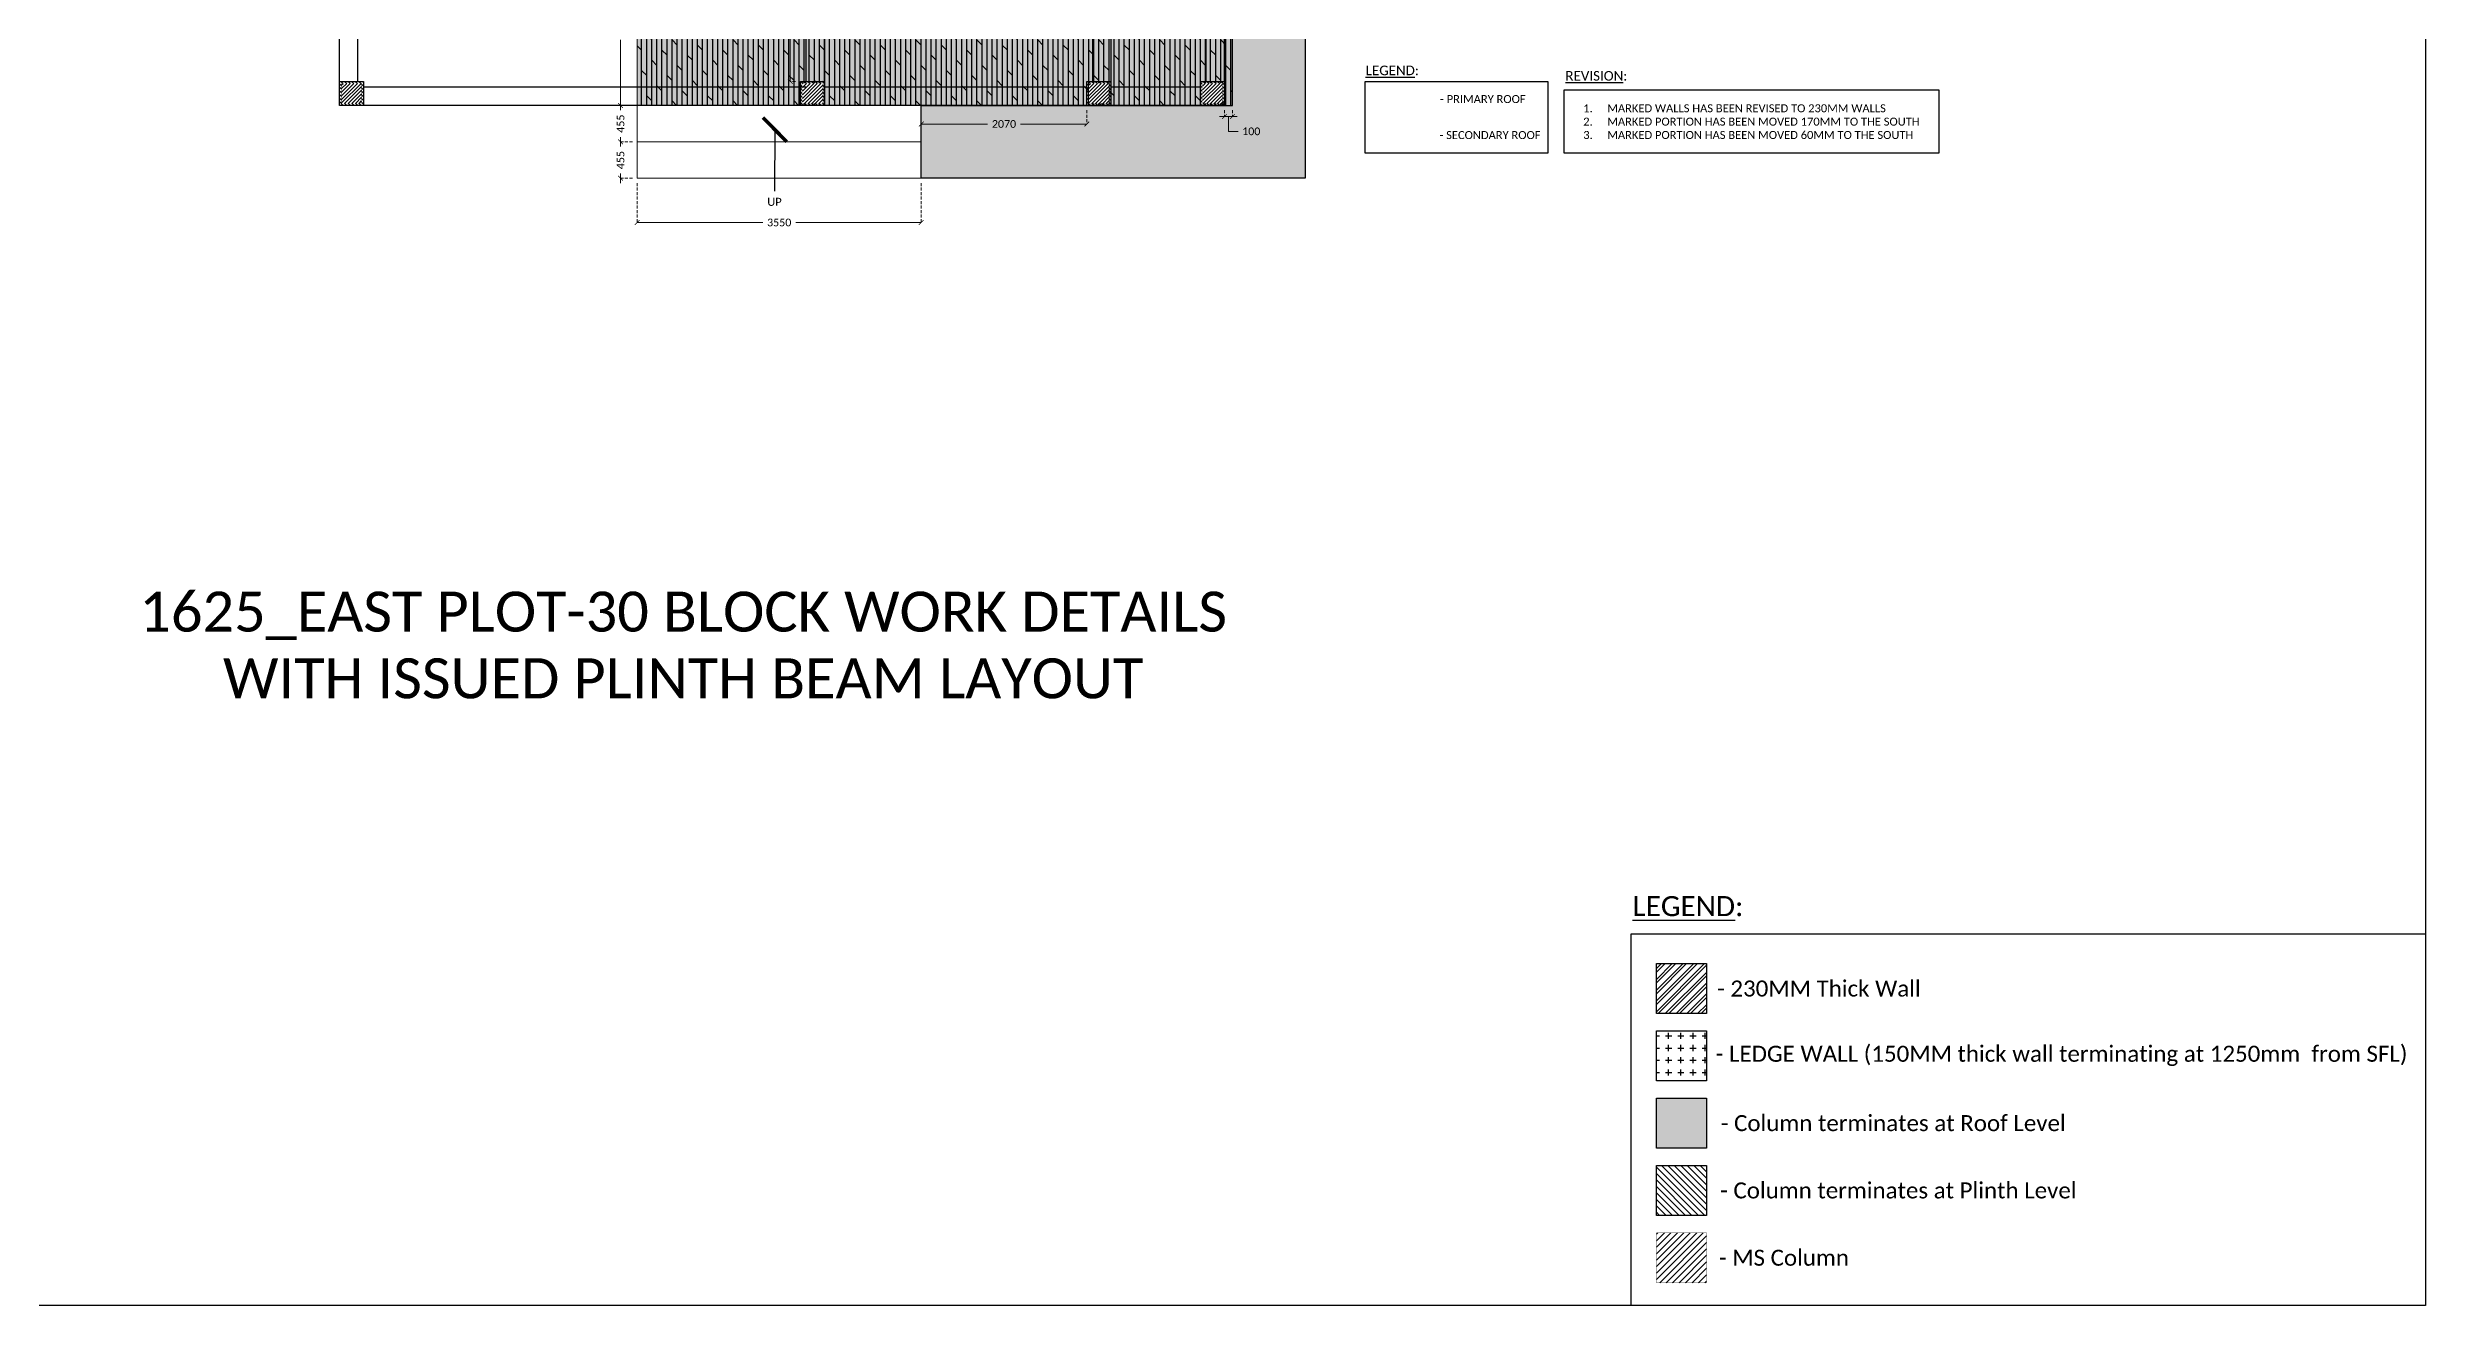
# Model space of a CAD drawing. Header units: millimetres. Extents: x -15000 to 115650, y -17045 to 28620.
# Drawn here: x 85931 to 115650, y -17045 to -1327 of the extents above; entities that cross this region are included whole.
import ezdxf

# ---------------------------------------------------------------- set-up
doc = ezdxf.new("R2010")
doc.units = ezdxf.units.MM
doc.header["$LTSCALE"] = 150
doc.linetypes.add('3BHK-W(SB)$0$HIDDEN', pattern=[0.375, 0.25, -0.125])
for name, color, linetype in [('ad-Arrow', 32, 'Continuous'), ('ad-Column', 3, 'Continuous'), ('ad-Column Hatch', 125, 'Continuous'), ('ad-Comments', 2, 'Continuous'), ('ad-Elevation 10', 8, 'Continuous'), ('ad-Ledge Wall', 6, 'Continuous'), ('ad-MS Columns', 1, 'Continuous'), ('ad-RCC', 3, 'Continuous'), ('ad-RCC Hatch', 125, 'Continuous'), ('ad-Revision', 4, 'Continuous'), ('ad-Text', 7, 'Continuous'), ('ad-Text main', 7, 'Continuous'), ('ad-Wall', 240, 'Continuous'), ('ad-Wall hatch', 8, 'Continuous'), ('BEAMS', 2, 'Continuous'), ('hatch', 8, 'Continuous')]:
    doc.layers.add(name, color=color, linetype=linetype)
doc.layers.add('ad-Dimension', color=5, linetype='Continuous', lineweight=0, true_color=0x0000ff)
doc.layers.add('ad-Verandah', color=7, linetype='Continuous', true_color=0xa57c52)
doc.styles.add('6 U T S R N_Corridor-Basement$0$Standard', font='arial.ttf')
doc.styles.get("Standard").update_dxf_attribs({"font": 'calibril.ttf'})
doc.dimstyles.new('A-100-DIM-INT (MM-FT)', dxfattribs={"dimscale": 50, "dimtxt": 2.4, "dimasz": 1, "dimexe": 5, "dimexo": 100, "dimgap": 1, "dimtad": 0, "dimdec": 0, "dimdsep": 46, "dimtxsty": 'Standard', "dimblk": 'ARCHTICK', "dimcen": 0.025, "dimse1": 1, "dimse2": 1, "dimclrd": 256, "dimclre": 256, "dimclrt": 256, "dimazin": 2, "dimtfac": 1, "dimtdec": 0, "dimtix": 1, "dimtmove": 2, "dimatfit": 3, "dimldrblk": 'ARCHTICK', "dimfxl": 1, "dimtolj": 1, "dimtzin": 0, "dimarcsym": 0})
doc.dimstyles.new('A-75-DIM-INT (Framing)', dxfattribs={"dimscale": 100, "dimtxt": 0.8, "dimasz": 0.5, "dimexe": 0, "dimexo": 0.5, "dimgap": 0.5, "dimtad": 0, "dimdec": 0, "dimdsep": 46, "dimtxsty": 'Standard', "dimblk": 'ARCHTICK', "dimcen": 0.025, "dimclrd": 256, "dimclre": 256, "dimclrt": 256, "dimazin": 2, "dimtfac": 1, "dimtdec": 0, "dimtmove": 1, "dimatfit": 0, "dimldrblk": 'ARCHTICK', "dimfxl": 1, "dimtfill": 1, "dimtolj": 1, "dimtzin": 0, "dimarcsym": 0})
pattern_1 = [(45, (-2999650.57, -68954.22), (-92.807765, 92.807765), [])]

# ---------------------------------------------------------------- blocks, each defined once
blk = doc.blocks.new('_ArchTick')
at = {"color": 0, "linetype": 'ByBlock', "const_width": 0.15}
blk.add_lwpolyline([(-0.5, -0.5), (0.5, 0.5)], dxfattribs=at)
blk = doc.blocks.new('*D58')
at = {"layer": 'ad-Dimension', "lineweight": -2}
for p, q in [((5992, -15670), (5992, -15610)), ((5992, -15670), (5992, -15730)), ((5992, -16125), (5992, -16066)), ((5992, -16125), (5992, -16185))]:
    blk.add_line(p, q, dxfattribs=at)
at = {"layer": 'ad-Dimension', "linetype": '3BHK-W(SB)$0$HIDDEN', "lineweight": -2}
for p, q in [((6140, -15670), (5992, -15670)), ((6140, -16125), (5992, -16125))]:
    blk.add_line(p, q, dxfattribs=at)
at = {"layer": 'Defpoints', "color": 0}
for p in [(6200, -15670), (6200, -16125)]:
    blk.add_point(p, dxfattribs=at)
at = {"layer": 'ad-Dimension', "lineweight": -2, "xscale": 60, "yscale": 60, "zscale": 60}
for p, rotation in [((5992, -15670), 270), ((5992, -16125), 90)]:
    blk.add_blockref('_ArchTick', p, dxfattribs=dict(at, rotation=rotation))
at = {"layer": 'ad-Dimension', "insert": (5992, -15898), "char_height": 96, "attachment_point": 5, "rotation": 90, "bg_fill": 3, "box_fill_scale": 1.1, "bg_fill_color": 257, "bg_fill_transparency": 0}
blk.add_mtext('\\A1;455', dxfattribs=at)
at = {"layer": 'Defpoints', "color": 0}
blk.add_point((5992, -16125), dxfattribs=at)
blk = doc.blocks.new('*D59')
at = {"layer": 'ad-Dimension', "linetype": '3BHK-W(SB)$0$HIDDEN', "lineweight": -2}
for p, q in [((9750, -15730), (9750, -15902)), ((11820, -15730), (11820, -15902))]:
    blk.add_line(p, q, dxfattribs=at)
at = {"layer": 'ad-Dimension', "lineweight": -2}
for p, q in [((9750, -15902), (10579, -15902)), ((11820, -15902), (10991, -15902))]:
    blk.add_line(p, q, dxfattribs=at)
at = {"layer": 'Defpoints', "color": 0}
for p in [(9750, -15670), (11820, -15670), (11820, -15902)]:
    blk.add_point(p, dxfattribs=at)
at = {"layer": 'ad-Dimension', "lineweight": -2, "xscale": 60, "yscale": 60, "zscale": 60, "rotation": 180}
blk.add_blockref('_ArchTick', (9750, -15902), dxfattribs=at)
at = {"layer": 'ad-Dimension', "lineweight": -2, "xscale": 60, "yscale": 60, "zscale": 60}
blk.add_blockref('_ArchTick', (11820, -15902), dxfattribs=at)
at = {"layer": 'ad-Dimension', "insert": (10785, -15902), "char_height": 96, "attachment_point": 5, "bg_fill": 3, "box_fill_scale": 1.1, "bg_fill_color": 257, "bg_fill_transparency": 0}
blk.add_mtext('\\A1;2070', dxfattribs=at)
blk = doc.blocks.new('*D60')
at = {"layer": 'ad-Dimension', "linetype": '3BHK-W(SB)$0$HIDDEN', "lineweight": -2}
for p, q in [((6140, -13620), (5992, -13620)), ((6140, -15670), (5992, -15670))]:
    blk.add_line(p, q, dxfattribs=at)
at = {"layer": 'ad-Dimension', "lineweight": -2}
for p, q in [((5992, -13620), (5992, -14439)), ((5992, -15670), (5992, -14851))]:
    blk.add_line(p, q, dxfattribs=at)
at = {"layer": 'Defpoints', "color": 0}
for p in [(5992, -13620), (6200, -13620), (6200, -15670)]:
    blk.add_point(p, dxfattribs=at)
at = {"layer": 'ad-Dimension', "lineweight": -2, "xscale": 60, "yscale": 60, "zscale": 60}
for p, rotation in [((5992, -13620), 90), ((5992, -15670), 270)]:
    blk.add_blockref('_ArchTick', p, dxfattribs=dict(at, rotation=rotation))
at = {"layer": 'ad-Dimension', "insert": (5992, -14645), "char_height": 96, "attachment_point": 5, "rotation": 90, "bg_fill": 3, "box_fill_scale": 1.1, "bg_fill_color": 257, "bg_fill_transparency": 0}
blk.add_mtext('\\A1;2050', dxfattribs=at)
blk = doc.blocks.new('*D62')
at = {"layer": 'ad-Dimension', "linetype": '3BHK-W(SB)$0$HIDDEN', "lineweight": -2}
for p, q in [((8180, -13620), (8114, -13620)), ((8180, -15370), (8114, -15370))]:
    blk.add_line(p, q, dxfattribs=at)
at = {"layer": 'ad-Dimension', "lineweight": -2}
for p, q in [((8114, -13620), (8114, -14292)), ((8114, -15370), (8114, -14698))]:
    blk.add_line(p, q, dxfattribs=at)
at = {"layer": 'Defpoints', "color": 0}
for p in [(8114, -13620), (8240, -13620), (8240, -15370)]:
    blk.add_point(p, dxfattribs=at)
at = {"layer": 'ad-Dimension', "lineweight": -2, "xscale": 60, "yscale": 60, "zscale": 60}
for p, rotation in [((8114, -13620), 90), ((8114, -15370), 270)]:
    blk.add_blockref('_ArchTick', p, dxfattribs=dict(at, rotation=rotation))
at = {"layer": 'ad-Dimension', "insert": (8114, -14495), "char_height": 96, "attachment_point": 5, "rotation": 90, "bg_fill": 3, "box_fill_scale": 1.1, "bg_fill_color": 257, "bg_fill_transparency": 0}
blk.add_mtext('\\A1;1750', dxfattribs=at)
blk = doc.blocks.new('*D70')
at = {"layer": 'ad-Dimension', "linetype": '3BHK-W(SB)$0$HIDDEN', "lineweight": -2}
for p, q in [((6200, -16640), (6200, -17133)), ((9750, -16640), (9750, -17133))]:
    blk.add_line(p, q, dxfattribs=at)
at = {"layer": 'ad-Dimension', "lineweight": -2}
for p, q in [((6200, -17133), (7769, -17133)), ((9750, -17133), (8181, -17133))]:
    blk.add_line(p, q, dxfattribs=at)
at = {"layer": 'Defpoints', "color": 0}
for p in [(6200, -16580), (9750, -16580), (6200, -17133)]:
    blk.add_point(p, dxfattribs=at)
at = {"layer": 'ad-Dimension', "lineweight": -2, "xscale": 60, "yscale": 60, "zscale": 60, "rotation": 180}
blk.add_blockref('_ArchTick', (6200, -17133), dxfattribs=at)
at = {"layer": 'ad-Dimension', "lineweight": -2, "xscale": 60, "yscale": 60, "zscale": 60}
blk.add_blockref('_ArchTick', (9750, -17133), dxfattribs=at)
at = {"layer": 'ad-Dimension', "insert": (7975, -17133), "char_height": 96, "attachment_point": 5, "bg_fill": 3, "box_fill_scale": 1.1, "bg_fill_color": 257, "bg_fill_transparency": 0}
blk.add_mtext('\\A1;3550', dxfattribs=at)
blk = doc.blocks.new('*D71')
at = {"layer": 'ad-Dimension', "lineweight": -2}
for p, q in [((5992, -16125), (5992, -16065)), ((5992, -16125), (5992, -16185)), ((5992, -16580), (5992, -16521)), ((5992, -16580), (5992, -16640))]:
    blk.add_line(p, q, dxfattribs=at)
at = {"layer": 'ad-Dimension', "linetype": '3BHK-W(SB)$0$HIDDEN', "lineweight": -2}
for p, q in [((6140, -16125), (5992, -16125)), ((6140, -16580), (5992, -16580))]:
    blk.add_line(p, q, dxfattribs=at)
at = {"layer": 'Defpoints', "color": 0}
for p in [(6200, -16125), (6200, -16580)]:
    blk.add_point(p, dxfattribs=at)
at = {"layer": 'ad-Dimension', "lineweight": -2, "xscale": 60, "yscale": 60, "zscale": 60}
for p, rotation in [((5992, -16125), 270), ((5992, -16580), 90)]:
    blk.add_blockref('_ArchTick', p, dxfattribs=dict(at, rotation=rotation))
at = {"layer": 'ad-Dimension', "insert": (5992, -16353), "char_height": 96, "attachment_point": 5, "rotation": 90, "bg_fill": 3, "box_fill_scale": 1.1, "bg_fill_color": 257, "bg_fill_transparency": 0}
blk.add_mtext('\\A1;455', dxfattribs=at)
at = {"layer": 'Defpoints', "color": 0}
blk.add_point((5992, -16125), dxfattribs=at)
blk = doc.blocks.new('*D83')
at = {"layer": 'ad-Dimension', "linetype": '3BHK-W(SB)$0$HIDDEN', "lineweight": -2}
for p, q in [((13540, -15730), (13540, -15810)), ((13640, -15730), (13640, -15810))]:
    blk.add_line(p, q, dxfattribs=at)
at = {"layer": 'ad-Dimension', "lineweight": -2}
for p, q in [((13540, -15810), (13480, -15810)), ((13640, -15810), (13540, -15810)), ((13590, -15994), (13590, -15810)), ((13710, -15994), (13590, -15994)), ((13640, -15810), (13700, -15810))]:
    blk.add_line(p, q, dxfattribs=at)
at = {"layer": 'Defpoints', "color": 0}
for p in [(13540, -15670), (13640, -15670), (13540, -15810)]:
    blk.add_point(p, dxfattribs=at)
at = {"layer": 'ad-Dimension', "lineweight": -2, "xscale": 60, "yscale": 60, "zscale": 60}
blk.add_blockref('_ArchTick', (13540, -15810), dxfattribs=at)
at = {"layer": 'ad-Dimension', "lineweight": -2, "xscale": 60, "yscale": 60, "zscale": 60, "rotation": 180}
blk.add_blockref('_ArchTick', (13640, -15810), dxfattribs=at)
at = {"layer": 'ad-Dimension', "insert": (13875, -15994), "char_height": 96, "attachment_point": 5, "bg_fill": 3, "box_fill_scale": 1.1, "bg_fill_color": 257, "bg_fill_transparency": 0}
blk.add_mtext('\\A1;100', dxfattribs=at)
blk = doc.blocks.new('zw$6251')
at = {"layer": 'hatch', "ltscale": 25}
h = blk.add_hatch(dxfattribs=at)
h.set_pattern_fill('ANSI31', color=256, scale=1050)
h.set_pattern_definition(pattern_1)
h.paths.add_polyline_path([(4995, -230), (4825, -230), (4825, -230), (4560, -230), (4560, -3005), (4995, -3005)])
h.paths.add_polyline_path([(7010, -230), (6860, -230), (4995, -230), (4995, -3005), (7010, -3005)])
h.paths.add_polyline_path([(5130, -1992), (5130, -1128), (4717, -1128), (4717, -1992)])
h.paths.add_polyline_path([(5226, -1970), (6693, -1970), (6693, -1109), (5226, -1109)], flags=16)
h.paths.add_polyline_path([(5378, -2952), (6254, -2952), (6254, -2544), (5378, -2544)], flags=16)
h.paths.add_polyline_path([(7032, -2886), (7032, -2007), (6573, -2007), (6573, -2886)])
h = blk.add_hatch(dxfattribs=at)
h.set_pattern_fill('ANSI31', color=256, scale=1050)
h.set_pattern_definition([(45, (-2995590.57, -63299.22), (-92.807765, 92.807765), [])])
h.paths.add_polyline_path([(4060, -7965), (6525, -7965), (6525, -5885), (4060, -5885)])
h = blk.add_hatch(dxfattribs=at)
h.set_pattern_fill('ANSI31', color=256, scale=1050)
h.set_pattern_definition(pattern_1)
h.paths.add_polyline_path([(7125, -10605), (5110, -10605), (5110, -13390), (7125, -13390)])
h.paths.add_polyline_path([(8310, -10605), (7125, -10605), (7125, -13390), (8160, -13390), (8160, -13390), (8310, -13390)])
h.paths.add_polyline_path([(5582, -12487), (5582, -11623), (5170, -11623), (5170, -12487)], flags=16)
h.paths.add_polyline_path([(5912, -12572), (7379, -12572), (7379, -11723), (5912, -11723)])
h.paths.add_polyline_path([(6318, -13388), (7195, -13388), (7195, -12937), (6318, -12937)])
h.paths.add_polyline_path([(8332, -11721), (8332, -10842), (7873, -10842), (7873, -11721)])
at = {"layer": 'ad-Comments'}
blk.add_lwpolyline([(4060, -7965), (6525, -7965), (6525, -5885), (4060, -5885)], close=True, dxfattribs=at)
at = {"layer": 'BEAMS', "ltscale": 25}
for p, q in [((380, 0), (4180, 0)), ((4560, 0), (6860, 0)), ((7240, 0), (11740, 0)), ((12120, 0), (13310, 0)), ((0, -4745), (0, -230)), ((230, -4745), (230, -230)), ((380, -230), (4180, -230)), ((4330, -230), (4330, -4746)), ((4560, -230), (6860, -230)), ((4560, -230), (4560, -4746)), ((7010, -230), (7010, -4745)), ((7240, -230), (11740, -230)), ((7240, -230), (7240, -4745)), ((11890, -4745), (11890, -230)), ((12120, -230), (13310, -230)), ((12120, -4745), (12120, -230)), ((13310, -230), (13310, -4675)), ((13540, -230), (13540, -4675)), ((7010, -3005), (4560, -3005)), ((7010, -3235), (4560, -3235)), ((2830, -4745), (380, -4745)), ((6860, -4745), (3210, -4745)), ((7240, -4745), (11890, -4745)), ((12120, -4745), (13310, -4745)), ((2830, -4975), (380, -4975)), ((2830, -4975), (2830, -8875)), ((3060, -4975), (3060, -8875)), ((6860, -4975), (3210, -4975)), ((7010, -8875), (7010, -4975)), ((7240, -4975), (11890, -4975)), ((7240, -8875), (7240, -4975)), ((12120, -4975), (13310, -4975)), ((11890, -5125), (11890, -8875)), ((12120, -5125), (12120, -8875)), ((380, -8875), (4730, -8875)), ((5110, -8875), (8310, -8875)), ((8540, -8875), (11890, -8875)), ((12120, -8875), (13310, -8875)), ((0, -13390), (0, -9105)), ((230, -13390), (230, -9105)), ((380, -9105), (4730, -9105)), ((4880, -9105), (4880, -13390)), ((5110, -9105), (8310, -9105)), ((5110, -9105), (5110, -13390)), ((8540, -9105), (11890, -9105)), ((12120, -9105), (13310, -9105)), ((13310, -15370), (13310, -9105)), ((13540, -15370), (13540, -9105)), ((8310, -9255), (8310, -13390)), ((8540, -9255), (8540, -13390)), ((11890, -9255), (11890, -13390)), ((12120, -9255), (12120, -13390)), ((5110, -10375), (8310, -10375)), ((5110, -10605), (8310, -10605)), ((4730, -13390), (380, -13390)), ((4730, -13620), (380, -13620)), ((2480, -15370), (2480, -13620)), ((2710, -15370), (2710, -13620)), ((8160, -13390), (5110, -13390)), ((8160, -13620), (5110, -13620)), ((8310, -13620), (8310, -15370)), ((11740, -13390), (8540, -13390)), ((11740, -13620), (8540, -13620)), ((8540, -13620), (8540, -15370)), ((11890, -13620), (11890, -15370)), ((12120, -13620), (12120, -15370)), ((8310, -15440), (2780, -15440)), ((11820, -15440), (8540, -15440)), ((13240, -15440), (12120, -15440)), ((8310, -15670), (2780, -15670)), ((11820, -15670), (8540, -15670)), ((13240, -15670), (12120, -15670))]:
    blk.add_line(p, q, dxfattribs=at)
blk = doc.blocks.new('A$C42b14ea2')
at = {"layer": 'ad-RCC Hatch', "transparency": 33554687}
h = blk.add_hatch(dxfattribs=at)
h.set_pattern_fill('ANSI31', color=256, scale=10)
h.set_pattern_definition([(45, (13250, 8645), (-22.45064, 22.45064), [])])
h.paths.add_polyline_path([(0, 0), (300, 0), (300, 300), (0, 300)])
at = {"layer": 'ad-RCC'}
blk.add_lwpolyline([(0, 0), (300, 0), (300, 300), (0, 300)], close=True, dxfattribs=at)
blk = doc.blocks.new('zw$6AA0')
at = {"layer": 'ad-Column Hatch', "transparency": 33554687}
h = blk.add_hatch(color=256, dxfattribs=at)
h.dxf.hatch_style = 1
h.paths.add_polyline_path([(0, -230), (380, -230), (380, 0), (0, 0)])
at = {"layer": 'ad-Column'}
blk.add_lwpolyline([(0, -230), (380, -230), (380, 0), (0, 0)], close=True, dxfattribs=at)
blk = doc.blocks.new('1625E_Columns P30')
at = {"layer": 'ad-Column'}
for p, rotation in [((0, 13620), 359.9999999999993), ((0, 4745), 359.9999999999993), ((12120, 0), 179.9999999999997)]:
    blk.add_blockref('zw$6AA0', p, dxfattribs=dict(at, rotation=rotation))
at = {"layer": 'ad-Column', "xscale": -1}
for p, rotation in [((4710, 13620), 359.9999999999997), ((7240, 13620), 359.9999999999997), ((12120, 13620), 359.9999999999997), ((11890, 9025), 89.99999999999982), ((0, 8645), 179.9999999999998), ((3210, 8875), 359.9999999999997), ((7240, 8875), 359.9999999999997), ((5110, 4745), 359.9999999999997), ((8310, 4745), 89.99999999999977), ((11890, 4745), 89.99999999999982), ((0, 0), 179.9999999999998), ((4730, 0), 180), ((8160, 0), 180)]:
    blk.add_blockref('zw$6AA0', p, dxfattribs=dict(at, rotation=rotation))
at = {"layer": 'ad-RCC', "xscale": -1, "rotation": 180}
for p in [(13240, 13620), (13240, 4745)]:
    blk.add_blockref('A$C42b14ea2', p, dxfattribs=at)
at = {"layer": 'ad-RCC', "xscale": -1}
for p in [(13540, 8645), (2780, -2050), (8540, -2050), (12120, -2050), (13540, -2050)]:
    blk.add_blockref('A$C42b14ea2', p, dxfattribs=at)
blk = doc.blocks.new('zw$B0BD')
blk.add_wipeout([(0, 0), (250, 0), (250, -250), (0, -250)])
at = {"layer": 'ad-MS Columns'}
h = blk.add_hatch(dxfattribs=at)
h.set_pattern_fill('ANSI31', color=256, scale=10)
h.set_pattern_definition([(45, (4e-12, -250), (-22.4506, 22.4506), [])])
h.paths.add_polyline_path([(0, 0), (250, 0), (250, -250), (0, -250)])
at = {"layer": 'ad-MS Columns', "const_width": 1}
blk.add_lwpolyline([(0, 0), (250, 0), (250, -250), (0, -250)], close=True, dxfattribs=at)
blk = doc.blocks.new('ms c')
at = {"layer": 'ad-MS Columns'}
for p in [(1145, 13595), (1145, 8920), (1145, 4720), (-9615, -1775), (-3855, -1775), (-275, -1775), (1145, -1775)]:
    blk.add_blockref('zw$B0BD', p, dxfattribs=at)
blk = doc.blocks.new('1625E_Roof Plan P30')
at = {"layer": 'ad-Text main', "insert": (15637, -1613), "char_height": 120, "width": 596.07, "attachment_point": 5, "bg_fill": 2}
blk.add_mtext('{\\LLEGEND}:', dxfattribs=at)
at = {"layer": 'Defpoints'}
blk.add_lwpolyline([(15300, -1753), (17580, -1753), (17580, -2645), (15300, -2645)], close=True, dxfattribs=at)
at = {"layer": 'ad-Text main', "char_height": 100, "attachment_point": 5, "bg_fill": 2}
for s, insert, width in [('- PRIMARY ROOF', (16769, -1971), 1048.03), ('- SECONDARY ROOF', (16859, -2421), 1266.16)]:
    blk.add_mtext(s, dxfattribs=dict(at, insert=insert, width=width))
blk = doc.blocks.new('dim')
at = {"layer": 'ad-Dimension'}
dim = blk.add_linear_dim(base=(8114.1, -13620), p1=(8240, -15370), p2=(8240, -13620), angle=90, dimstyle='A-75-DIM-INT (Framing)', override={"dimscale": 120, "dimblk": 'ArchTick', "dimfxl": 10, "dimtfill": 1, "dimtfillclr": 0}, dxfattribs=at)
dim.commit()
dim.dimension.update_dxf_attribs({"geometry": '*D62', "text_midpoint": (8114.1, -14495)})
for base, p1, p2, picture, middle in [((11820, -15902.4), (9750, -15670), (11820, -15670), '*D59', (10785, -15902.4)), ((6200, -17133.1), (9750, -16580), (6200, -16580), '*D70', (7975, -17133.1))]:
    dim = blk.add_linear_dim(base=base, p1=p1, p2=p2, dimstyle='A-75-DIM-INT (Framing)', override={"dimscale": 120, "dimblk": 'ArchTick', "dimfxl": 10, "dimtfill": 1, "dimtfillclr": 0}, dxfattribs=at)
    dim.commit()
    dim.dimension.update_dxf_attribs({"geometry": picture, "text_midpoint": middle})
dim = blk.add_linear_dim(base=(13540, -15809.6), p1=(13640, -15670), p2=(13540, -15670), angle=180, dimstyle='A-75-DIM-INT (Framing)', override={"dimscale": 120, "dimblk": 'ArchTick', "dimfxl": 10, "dimtfill": 1, "dimtfillclr": 0}, dxfattribs=at)
dim.commit()
dim.dimension.update_dxf_attribs({"geometry": '*D83', "text_midpoint": (13770.2, -15993.7), "dimtype": 128})
dim = blk.add_linear_dim(base=(5991.9, -16125), p1=(6200, -16580), p2=(6200, -16125), angle=90, dimstyle='A-75-DIM-INT (Framing)', override={"dimscale": 120, "dimblk": 'ArchTick', "dimfxl": 10, "dimtfill": 1, "dimtfillclr": 0}, dxfattribs=at)
dim.commit()
dim.dimension.update_dxf_attribs({"geometry": '*D71', "text_midpoint": (5991.9, -16352.5), "dimtype": 128})
dim = blk.add_linear_dim(base=(5991.9, -16125), p1=(6200, -15670), p2=(6200, -16125), angle=90, dimstyle='A-75-DIM-INT (Framing)', override={"dimscale": 120, "dimblk": 'ArchTick', "dimfxl": 10, "dimtfill": 1, "dimtfillclr": 0}, dxfattribs=at)
dim.commit()
dim.dimension.update_dxf_attribs({"geometry": '*D58', "text_midpoint": (5991.9, -15897.5), "dimtype": 128})
dim = blk.add_linear_dim(base=(5991.9, -13620), p1=(6200, -15670), p2=(6200, -13620), angle=90, dimstyle='A-75-DIM-INT (Framing)', override={"dimscale": 120, "dimblk": 'ArchTick', "dimfxl": 10, "dimtfill": 1, "dimtfillclr": 0}, dxfattribs=at)
dim.commit()
dim.dimension.update_dxf_attribs({"geometry": '*D60', "text_midpoint": (5991.9, -14645)})
blk = doc.blocks.new('ldscpe')
at = {"transparency": 33554559}
h = blk.add_hatch(dxfattribs=at)
h.set_pattern_fill('GRASS', color=74, angle=180)
h.set_pattern_definition([(270, (14550, -10400), (17.960512, -17.960512), [4.7625, -31.158524]), (225, (14550, -10400), (17.96051, -17.96051), [4.7625, -20.6375]), (315, (14550, -10400), (17.96051, 17.96051), [4.7625, -20.6375])])
h.paths.add_polyline_path([(14550, -16580), (9750, -16580), (9750, -15670), (13640, -15670), (13640, -10475), (14550, -10475)])
h = blk.add_hatch(color=256, dxfattribs=at)
h.dxf.hatch_style = 1
h.set_gradient(color1=(153, 204, 0), color2=(63, 127, 0), tint=1, name='INVSPHERICAL')
h.paths.add_polyline_path([(14550, -16580), (9750, -16580), (9750, -15670), (13640, -15670), (13640, -10475), (14550, -10475)])
at = {"layer": 'ad-Verandah', "transparency": 33554559}
h = blk.add_hatch(color=256, dxfattribs=at)
h.dxf.hatch_style = 1
h.paths.add_polyline_path([(13640, -8875), (12120, -8875), (12120, -13620), (6200, -13620), (6200, -15670), (13640, -15670)])
at = {"layer": 'ad-Verandah', "transparency": 33554687}
h = blk.add_hatch(dxfattribs=at)
h.set_pattern_fill('DOLMIT', color=256, scale=10, angle=90)
h.set_pattern_definition([(90, (-1084315.54, 661200.024), (-63.5, 5e-14), []), (135, (-1084315.54, 661200.02), (-126.999913, -126.999913), [89.80256, -179.605122])])
h.paths.add_polyline_path([(13640, -8875), (12120, -8875), (12120, -13620), (6200, -13620), (6200, -15670), (13640, -15670)])
at = {"layer": 'ad-Elevation 10'}
blk.add_lwpolyline([(14550, -16580), (9750, -16580), (9750, -15670), (13640, -15670), (13640, -10475), (14550, -10475)], close=True, dxfattribs=at)
at = {"layer": 'ad-Verandah', "lineweight": 9}
for points in [[(13640, -8875), (12120, -8875), (12120, -13620), (6200, -13620), (6200, -15670), (13640, -15670)], [(6200, -15670), (6200, -16125), (9750, -16125), (9750, -15670)], [(6200, -16125), (6200, -16580), (9750, -16580), (9750, -16125)]]:
    blk.add_lwpolyline(points, close=True, dxfattribs=at)
at = {"layer": 'ad-Text main', "insert": (7916, -16875), "char_height": 100, "width": 207.6, "attachment_point": 5, "style": '6 U T S R N_Corridor-Basement$0$Standard', "bg_fill": 2}
blk.add_mtext('{\\fCalibri Light|b0|i0|c0|p34;UP}', dxfattribs=at)
at = {"layer": 'ad-Arrow'}
blk.add_leader([(7920, -15972, 0), (7915, -16743)], dimstyle='A-100-DIM-INT (MM-FT)', override={"dimscale": 1, "dimasz": 300, "dimgap": 50, "dimtad": 0}, dxfattribs=at)

msp = doc.modelspace()

# ---------------------------------------------------------------- hatches: boundary and pattern name
at = {"layer": 'ad-Column Hatch', "transparency": 33554687}
h = msp.add_hatch(color=256, dxfattribs=at)
h.dxf.hatch_style = 1
h.paths.add_polyline_path([(106039, -14455), (106665, -14455), (106665, -15080), (106039, -15080)])
at = {"layer": 'ad-RCC Hatch', "transparency": 33554687}
h = msp.add_hatch(dxfattribs=at)
h.set_pattern_fill('ANSI31', color=256, scale=18, angle=90)
h.set_pattern_definition([(135, (441243.245, -36363.49), (-40.411153, -40.411153), [])])
h.paths.add_polyline_path([(106039, -15296), (106665, -15296), (106665, -15921), (106039, -15921)])
h = msp.add_hatch(dxfattribs=at)
h.set_pattern_fill('ANSI31', color=1, scale=18, angle=180)
h.set_pattern_definition([(225, (441243.245, -36003.934), (40.411153, -40.411153), [])])
h.paths.add_polyline_path([(106039, -16137), (106665, -16137), (106665, -16762), (106039, -16762)])
at = {"layer": 'ad-Wall hatch', "transparency": 33554610}
h = msp.add_hatch(dxfattribs=at)
h.set_pattern_fill('ANSI32', color=256, scale=10)
h.set_pattern_definition([(45, (-573201.98, 629368.07), (-67.351921, 67.351921), []), (45, (-573157.08, 629368.07), (-67.351921, 67.351921), [])])
h.paths.add_polyline_path([(106039, -12773), (106665, -12773), (106665, -13399), (106039, -13399)])
h = msp.add_hatch(dxfattribs=at)
h.set_pattern_fill('PLUS', color=256, scale=6)
h.set_pattern_definition([(0, (439147.27, -30592.5), (0, 152.4), [76.2, -76.2]), (90, (439185.37, -30630.6), (-152.4, 9e-15), [76.2, -76.2])])
h.paths.add_polyline_path([(106039, -13614), (106665, -13614), (106665, -14240), (106039, -14240)])

# ---------------------------------------------------------------- linework, layer by layer
msp.add_lwpolyline([(72100, 28620), (115650, 28620), (115650, -17045), (72100, -17045)], close=True)
at = {"layer": 'ad-Column'}
for points in [[(106039, -14455), (106665, -14455), (106665, -15080), (106039, -15080)], [(106039, -15296), (106665, -15296), (106665, -15921), (106039, -15921)]]:
    msp.add_lwpolyline(points, close=True, dxfattribs=at)
at = {"layer": 'ad-Column', "color": 1, "const_width": 5}
msp.add_lwpolyline([(106039, -16137), (106665, -16137), (106665, -16762), (106039, -16762)], close=True, dxfattribs=at)
at = {"layer": 'ad-Ledge Wall'}
msp.add_lwpolyline([(106039, -13614), (106665, -13614), (106665, -14240), (106039, -14240)], close=True, dxfattribs=at)
at = {"layer": 'ad-Text'}
msp.add_lwpolyline([(105724, -12400), (115650, -12400), (115650, -17045), (105724, -17045)], close=True, dxfattribs=at)
at = {"layer": 'ad-Wall'}
msp.add_lwpolyline([(106039, -12773), (106665, -12773), (106665, -13399), (106039, -13399)], close=True, dxfattribs=at)

# ---------------------------------------------------------------- texts
at = {"layer": 'ad-Text', "attachment_point": 5}
for s, insert, char_height, width in [('\\pxt25;1625_EAST PLOT-30 BLOCK WORK DETAILS WITH ISSUED PLINTH BEAM LAYOUT', (93875, -8795), 500, 15211.84), ('\\pxql,t25;{\\fCalibri|b0|i0|c0|p34;\\LLEGEND\\l:}', (106323, -12057), 250, 1165.89), ('\\pxql,t25;- 230MM Thick Wall', (108200, -13086), 200, 2805.73), ('\\pxql,t25;- LEDGE WALL (150MM thick wall terminating at 1250mm  from SFL)', (111100, -13927), 200, 8641.14), ('\\pxql,t25;- Column terminates at Roof Level', (108975, -14768), 200, 4263.49), ('\\pxql,t25;- Column terminates at Plinth Level', (109856, -15609), 200, 6040.45), ('\\pxql,t25;- MS Column', (107808, -16450), 200, 1975.77)]:
    msp.add_mtext(s, dxfattribs=dict(at, insert=insert, char_height=char_height, width=width))

# ---------------------------------------------------------------- next in the draw order: block references
msp.add_blockref('1625E_Roof Plan P30', (87100, 0))
at = {"layer": 'ad-Dimension'}
msp.add_blockref('dim', (87100, 13620), dxfattribs=at)

# ---------------------------------------------------------------- next in the draw order: texts
at = {"layer": 'ad-Revision', "attachment_point": 5, "bg_fill": 2}
for s, insert, char_height, width in [('{\\LREVISION}:', (105288, -1681), 120, 608.73), ('\\pxi-3,l3.356154,ql,t3.356154;1.^IMARKED WALLS HAS BEEN REVISED TO 230MM WALLS\\P2.^IMARKED PORTION HAS BEEN MOVED 170MM TO THE SOUTH\\P3.^IMARKED PORTION HAS BEEN MOVED 60MM TO THE SOUTH', (107244, -2253), 100, 4310.94)]:
    msp.add_mtext(s, dxfattribs=dict(at, insert=insert, char_height=char_height, width=width))

# ---------------------------------------------------------------- next in the draw order: linework, layer by layer
at = {"layer": 'ad-Revision'}
msp.add_lwpolyline([(104884, -1853), (109570, -1853), (109570, -2645), (104884, -2645)], close=True, dxfattribs=at)

# ---------------------------------------------------------------- next in the draw order: block references
at = {"layer": 'ad-Verandah'}
msp.add_blockref('ldscpe', (87100, 13620), dxfattribs=at)

# ---------------------------------------------------------------- next in the draw order: block references
msp.add_blockref('1625E_Columns P30', (87100, 0))

# ---------------------------------------------------------------- next in the draw order: block references
at = {"layer": 'ad-MS Columns'}
msp.add_blockref('ms c', (99220, 0), dxfattribs=at)

# ---------------------------------------------------------------- next in the draw order: block references
msp.add_blockref('zw$6251', (87100, 13620))

doc.saveas('drawing.dxf')
